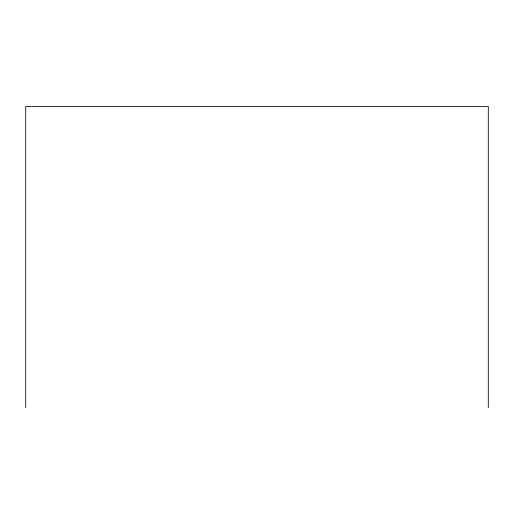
<?xml version="1.0" encoding="UTF-8"?>
<svg xmlns="http://www.w3.org/2000/svg" width="514" height="514" viewBox="0 0 514 514"><rect width="100%" height="100%" fill="white"/><g stroke="black" fill="none" stroke-linecap="round" stroke-linejoin="round"><path stroke-width="0.77" d="M488.3 407.589L488.3 106.411L25.7 106.411L25.7 407.589"/></g></svg>
